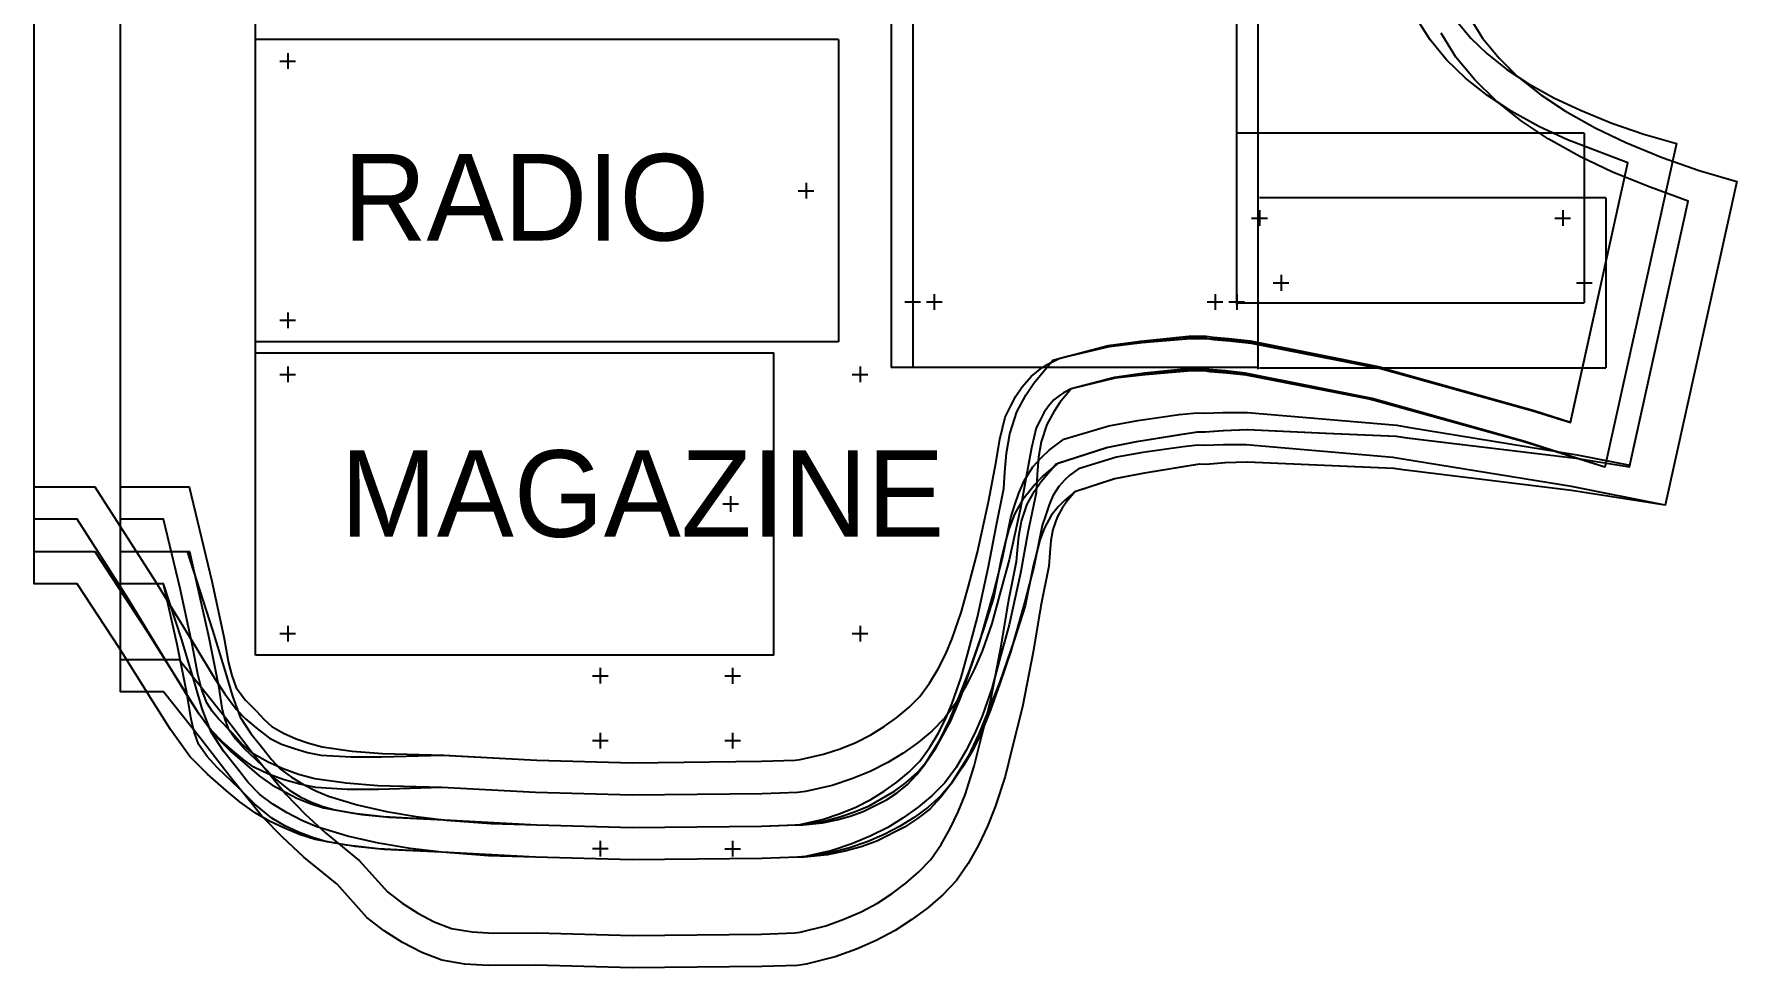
# Model space of a CAD drawing. Header units: inches. Extents: x 0 to 19.7, y 0 to 24.4.
# Drawn here: x 0 to 19.71, y 0 to 10.81 of the extents above; entities that cross this region are included whole.
import ezdxf
from ezdxf.enums import TextEntityAlignment as Align

# ---------------------------------------------------------------- set-up
doc = ezdxf.new("R2010")
doc.units = ezdxf.units.IN

msp = doc.modelspace()

# ---------------------------------------------------------------- linework, layer by layer
at = {"layer": 'T001L001'}
for points in [[(2.562, 3.619), (2.562, 20.744)], [(16.621, 10.991), (16.766, 10.759), (16.956, 10.527), (17.171, 10.317), (17.439, 10.104), (17.724, 9.914), (18.068, 9.721), (18.424, 9.551), (18.844, 9.379), (19.272, 9.227), (19.71, 9.102), (18.881, 5.356), (17.794, 5.525), (15.845, 5.764), (15.733, 5.778), (14.933, 5.814), (14.04, 5.854), (13.781, 5.843), (13.564, 5.827), (13.489, 5.828), (13.32, 5.803), (12.828, 5.722), (12.507, 5.658), (12.048, 5.51), (11.924, 5.407), (11.854, 5.335), (11.772, 5.234), (11.695, 5.092), (11.646, 4.961), (11.605, 4.812), (11.565, 4.651), (11.471, 4.19), (11.35, 3.804), (11.179, 3.31), (11.045, 2.977), (10.935, 2.708), (10.81, 2.447), (10.61, 2.126), (10.495, 1.976), (10.367, 1.839), (10.227, 1.728), (10.076, 1.63), (9.755, 1.468), (9.573, 1.401), (9.386, 1.35), (9.185, 1.307), (8.916, 1.28), (8.836, 1.28), (8.426, 1.266), (6.923, 1.25), (5.803, 1.281), (4.721, 1.338), (3.982, 1.38), (3.616, 1.421), (3.254, 1.487), (3.073, 1.544), (2.897, 1.617), (2.725, 1.7), (2.559, 1.794), (2.387, 1.918), (2.224, 2.055), (2.006, 2.243), (1.803, 2.447), (1.58, 2.758), (1.376, 3.083), (0.994, 3.691), (0.499, 4.444), (0, 4.444), (0, 12.2)], [(16.621, 10.991), (16.766, 10.759), (16.956, 10.527), (17.171, 10.317), (17.439, 10.104), (17.724, 9.914), (18.068, 9.721), (18.424, 9.551), (18.844, 9.379), (19.272, 9.227), (19.71, 9.102), (18.881, 5.356), (17.794, 5.525), (15.845, 5.764), (15.733, 5.778), (14.933, 5.814), (14.04, 5.854), (13.781, 5.843), (13.564, 5.827), (13.489, 5.828), (13.32, 5.803), (12.828, 5.722), (12.507, 5.658), (12.048, 5.51), (11.924, 5.407), (11.854, 5.335), (11.772, 5.234), (11.695, 5.092), (11.646, 4.961), (11.605, 4.812), (11.565, 4.651), (11.471, 4.19), (11.35, 3.804), (11.179, 3.31), (11.045, 2.977), (10.935, 2.708), (10.81, 2.447), (10.61, 2.126), (10.495, 1.976), (10.367, 1.839), (10.227, 1.728), (10.076, 1.63), (9.755, 1.468), (9.573, 1.401), (9.386, 1.35), (9.185, 1.307), (8.916, 1.28), (8.836, 1.28), (8.426, 1.266), (6.923, 1.25), (5.803, 1.281), (4.721, 1.338), (3.982, 1.38), (3.616, 1.421), (3.254, 1.487), (3.073, 1.544), (2.897, 1.617), (2.725, 1.7), (2.559, 1.794), (2.387, 1.918), (2.224, 2.055), (2.006, 2.243), (1.803, 2.447), (1.58, 2.758), (1.376, 3.083), (0.994, 3.691), (0.499, 4.444), (0, 4.444), (0, 12.2)], [(16.621, 10.991), (16.766, 10.759), (16.956, 10.527), (17.171, 10.317), (17.439, 10.104), (17.724, 9.914), (18.068, 9.721), (18.424, 9.551), (18.844, 9.379), (19.272, 9.227), (19.71, 9.102), (18.881, 5.356), (17.794, 5.525), (15.845, 5.764), (15.733, 5.778), (14.933, 5.814), (14.04, 5.854), (13.781, 5.843), (13.564, 5.827), (13.489, 5.828), (13.32, 5.803), (12.828, 5.722), (12.507, 5.658), (12.048, 5.51), (11.924, 5.407), (11.854, 5.335), (11.772, 5.234), (11.695, 5.092), (11.646, 4.961), (11.605, 4.812), (11.565, 4.651), (11.471, 4.19), (11.35, 3.804), (11.179, 3.31), (11.045, 2.977), (10.935, 2.708), (10.81, 2.447), (10.61, 2.126), (10.495, 1.976), (10.367, 1.839), (10.227, 1.728), (10.076, 1.63), (9.755, 1.468), (9.573, 1.401), (9.386, 1.35), (9.185, 1.307), (8.916, 1.28), (8.836, 1.28), (8.426, 1.266), (6.923, 1.25), (5.803, 1.281), (4.721, 1.338), (3.982, 1.38), (3.616, 1.421), (3.254, 1.487), (3.073, 1.544), (2.897, 1.617), (2.725, 1.7), (2.559, 1.794), (2.387, 1.918), (2.224, 2.055), (2.006, 2.243), (1.803, 2.447), (1.58, 2.758), (1.376, 3.083), (0.994, 3.691), (0.499, 4.444), (0, 4.444), (0, 12.2)], [(16.621, 10.991), (16.766, 10.759), (16.956, 10.527), (17.171, 10.317), (17.439, 10.104), (17.724, 9.914), (18.068, 9.721), (18.424, 9.551), (18.844, 9.379), (19.272, 9.227), (19.71, 9.102), (18.881, 5.356), (17.794, 5.525), (15.845, 5.764), (15.733, 5.778), (14.933, 5.814), (14.04, 5.854), (13.781, 5.843), (13.564, 5.827), (13.489, 5.828), (13.32, 5.803), (12.828, 5.722), (12.507, 5.658), (12.048, 5.51), (11.924, 5.407), (11.854, 5.335), (11.772, 5.234), (11.695, 5.092), (11.646, 4.961), (11.605, 4.812), (11.565, 4.651), (11.471, 4.19), (11.35, 3.804), (11.179, 3.31), (11.045, 2.977), (10.935, 2.708), (10.81, 2.447), (10.61, 2.126), (10.495, 1.976), (10.367, 1.839), (10.227, 1.728), (10.076, 1.63), (9.755, 1.468), (9.573, 1.401), (9.386, 1.35), (9.185, 1.307), (8.916, 1.28), (8.836, 1.28), (8.426, 1.266), (6.923, 1.25), (5.803, 1.281), (4.721, 1.338), (3.982, 1.38), (3.616, 1.421), (3.254, 1.487), (3.073, 1.544), (2.897, 1.617), (2.725, 1.7), (2.559, 1.794), (2.387, 1.918), (2.224, 2.055), (2.006, 2.243), (1.803, 2.447), (1.58, 2.758), (1.376, 3.083), (0.994, 3.691), (0.499, 4.444), (0, 4.444), (0, 12.2)], [(16.621, 10.991), (16.766, 10.759), (16.956, 10.527), (17.171, 10.317), (17.439, 10.104), (17.724, 9.914), (18.068, 9.721), (18.424, 9.551), (18.844, 9.379), (19.272, 9.227), (19.71, 9.102), (18.881, 5.356), (17.794, 5.525), (15.845, 5.764), (15.733, 5.778), (14.933, 5.814), (14.04, 5.854), (13.781, 5.843), (13.564, 5.827), (13.489, 5.828), (13.32, 5.803), (12.828, 5.722), (12.507, 5.658), (12.048, 5.51), (11.924, 5.407), (11.854, 5.335), (11.772, 5.234), (11.695, 5.092), (11.646, 4.961), (11.605, 4.812), (11.565, 4.651), (11.471, 4.19), (11.35, 3.804), (11.179, 3.31), (11.045, 2.977), (10.935, 2.708), (10.81, 2.447), (10.61, 2.126), (10.495, 1.976), (10.367, 1.839), (10.227, 1.728), (10.076, 1.63), (9.755, 1.468), (9.573, 1.401), (9.386, 1.35), (9.185, 1.307), (8.916, 1.28), (8.836, 1.28), (8.426, 1.266), (6.923, 1.25), (5.803, 1.281), (4.721, 1.338), (3.982, 1.38), (3.616, 1.421), (3.254, 1.487), (3.073, 1.544), (2.897, 1.617), (2.725, 1.7), (2.559, 1.794), (2.387, 1.918), (2.224, 2.055), (2.006, 2.243), (1.803, 2.447), (1.58, 2.758), (1.376, 3.083), (0.994, 3.691), (0.499, 4.444), (0, 4.444), (0, 12.2)], [(16.621, 10.991), (16.766, 10.759), (16.956, 10.527), (17.171, 10.317), (17.439, 10.104), (17.724, 9.914), (18.068, 9.721), (18.424, 9.551), (18.844, 9.379), (19.272, 9.227), (19.71, 9.102), (18.881, 5.356), (17.794, 5.525), (15.845, 5.764), (15.733, 5.778), (14.933, 5.814), (14.04, 5.854), (13.781, 5.843), (13.564, 5.827), (13.489, 5.828), (13.32, 5.803), (12.828, 5.722), (12.507, 5.658), (12.048, 5.51), (11.924, 5.407), (11.854, 5.335), (11.772, 5.234), (11.695, 5.092), (11.646, 4.961), (11.605, 4.812), (11.565, 4.651), (11.471, 4.19), (11.35, 3.804), (11.179, 3.31), (11.045, 2.977), (10.935, 2.708), (10.81, 2.447), (10.61, 2.126), (10.495, 1.976), (10.367, 1.839), (10.227, 1.728), (10.076, 1.63), (9.755, 1.468), (9.573, 1.401), (9.386, 1.35), (9.185, 1.307), (8.916, 1.28), (8.836, 1.28), (8.426, 1.266), (6.923, 1.25), (5.803, 1.281), (4.721, 1.338), (3.982, 1.38), (3.616, 1.421), (3.254, 1.487), (3.073, 1.544), (2.897, 1.617), (2.725, 1.7), (2.559, 1.794), (2.387, 1.918), (2.224, 2.055), (2.006, 2.243), (1.803, 2.447), (1.58, 2.758), (1.376, 3.083), (0.994, 3.691), (0.499, 4.444), (0, 4.444), (0, 12.2)], [(16.621, 10.991), (16.766, 10.759), (16.956, 10.527), (17.171, 10.317), (17.439, 10.104), (17.724, 9.914), (18.068, 9.721), (18.424, 9.551), (18.844, 9.379), (19.272, 9.227), (19.71, 9.102), (18.881, 5.356), (17.794, 5.525), (15.845, 5.764), (15.733, 5.778), (14.933, 5.814), (14.04, 5.854), (13.781, 5.843), (13.564, 5.827), (13.489, 5.828), (13.32, 5.803), (12.828, 5.722), (12.507, 5.658), (12.048, 5.51), (11.924, 5.407), (11.854, 5.335), (11.772, 5.234), (11.695, 5.092), (11.646, 4.961), (11.605, 4.812), (11.565, 4.651), (11.471, 4.19), (11.35, 3.804), (11.179, 3.31), (11.045, 2.977), (10.935, 2.708), (10.81, 2.447), (10.61, 2.126), (10.495, 1.976), (10.367, 1.839), (10.227, 1.728), (10.076, 1.63), (9.755, 1.468), (9.573, 1.401), (9.386, 1.35), (9.185, 1.307), (8.916, 1.28), (8.836, 1.28), (8.426, 1.266), (6.923, 1.25), (5.803, 1.281), (4.721, 1.338), (3.982, 1.38), (3.616, 1.421), (3.254, 1.487), (3.073, 1.544), (2.897, 1.617), (2.725, 1.7), (2.559, 1.794), (2.387, 1.918), (2.224, 2.055), (2.006, 2.243), (1.803, 2.447), (1.58, 2.758), (1.376, 3.083), (0.994, 3.691), (0.499, 4.444), (0, 4.444), (0, 12.2)], [(16.621, 10.991), (16.766, 10.759), (16.956, 10.527), (17.171, 10.317), (17.439, 10.104), (17.724, 9.914), (18.068, 9.721), (18.424, 9.551), (18.844, 9.379), (19.272, 9.227), (19.71, 9.102), (18.881, 5.356), (17.794, 5.525), (15.845, 5.764), (15.733, 5.778), (14.933, 5.814), (14.04, 5.854), (13.781, 5.843), (13.564, 5.827), (13.489, 5.828), (13.32, 5.803), (12.828, 5.722), (12.507, 5.658), (12.048, 5.51), (11.924, 5.407), (11.854, 5.335), (11.772, 5.234), (11.695, 5.092), (11.646, 4.961), (11.605, 4.812), (11.565, 4.651), (11.471, 4.19), (11.35, 3.804), (11.179, 3.31), (11.045, 2.977), (10.935, 2.708), (10.81, 2.447), (10.61, 2.126), (10.495, 1.976), (10.367, 1.839), (10.227, 1.728), (10.076, 1.63), (9.755, 1.468), (9.573, 1.401), (9.386, 1.35), (9.185, 1.307), (8.916, 1.28), (8.836, 1.28), (8.426, 1.266), (6.923, 1.25), (5.803, 1.281), (4.721, 1.338), (3.982, 1.38), (3.616, 1.421), (3.254, 1.487), (3.073, 1.544), (2.897, 1.617), (2.725, 1.7), (2.559, 1.794), (2.387, 1.918), (2.224, 2.055), (2.006, 2.243), (1.803, 2.447), (1.58, 2.758), (1.376, 3.083), (0.994, 3.691), (0.499, 4.444), (0, 4.444), (0, 12.2)], [(16.621, 10.991), (16.766, 10.759), (16.956, 10.527), (17.171, 10.317), (17.439, 10.104), (17.724, 9.914), (18.068, 9.721), (18.424, 9.551), (18.844, 9.379), (19.272, 9.227), (19.71, 9.102), (18.881, 5.356), (17.794, 5.525), (15.845, 5.764), (15.733, 5.778), (14.933, 5.814), (14.04, 5.854), (13.781, 5.843), (13.564, 5.827), (13.489, 5.828), (13.32, 5.803), (12.828, 5.722), (12.507, 5.658), (12.048, 5.51), (11.924, 5.407), (11.854, 5.335), (11.772, 5.234), (11.695, 5.092), (11.646, 4.961), (11.605, 4.812), (11.565, 4.651), (11.471, 4.19), (11.35, 3.804), (11.179, 3.31), (11.045, 2.977), (10.935, 2.708), (10.81, 2.447), (10.61, 2.126), (10.495, 1.976), (10.367, 1.839), (10.227, 1.728), (10.076, 1.63), (9.755, 1.468), (9.573, 1.401), (9.386, 1.35), (9.185, 1.307), (8.916, 1.28), (8.836, 1.28), (8.426, 1.266), (6.923, 1.25), (5.803, 1.281), (4.721, 1.338), (3.982, 1.38), (3.616, 1.421), (3.254, 1.487), (3.073, 1.544), (2.897, 1.617), (2.725, 1.7), (2.559, 1.794), (2.387, 1.918), (2.224, 2.055), (2.006, 2.243), (1.803, 2.447), (1.58, 2.758), (1.376, 3.083), (0.994, 3.691), (0.499, 4.444), (0, 4.444), (0, 12.2)], [(16.621, 10.991), (16.766, 10.759), (16.956, 10.527), (17.171, 10.317), (17.439, 10.104), (17.724, 9.914), (18.068, 9.721), (18.424, 9.551), (18.844, 9.379), (19.272, 9.227), (19.71, 9.102), (18.881, 5.356), (17.794, 5.525), (15.845, 5.764), (15.733, 5.778), (14.933, 5.814), (14.04, 5.854), (13.781, 5.843), (13.564, 5.827), (13.489, 5.828), (13.32, 5.803), (12.828, 5.722), (12.507, 5.658), (12.048, 5.51), (11.924, 5.407), (11.854, 5.335), (11.772, 5.234), (11.695, 5.092), (11.646, 4.961), (11.605, 4.812), (11.565, 4.651), (11.471, 4.19), (11.35, 3.804), (11.179, 3.31), (11.045, 2.977), (10.935, 2.708), (10.81, 2.447), (10.61, 2.126), (10.495, 1.976), (10.367, 1.839), (10.227, 1.728), (10.076, 1.63), (9.755, 1.468), (9.573, 1.401), (9.386, 1.35), (9.185, 1.307), (8.916, 1.28), (8.836, 1.28), (8.426, 1.266), (6.923, 1.25), (5.803, 1.281), (4.721, 1.338), (3.982, 1.38), (3.616, 1.421), (3.254, 1.487), (3.073, 1.544), (2.897, 1.617), (2.725, 1.7), (2.559, 1.794), (2.387, 1.918), (2.224, 2.055), (2.006, 2.243), (1.803, 2.447), (1.58, 2.758), (1.376, 3.083), (0.994, 3.691), (0.499, 4.444), (0, 4.444), (0, 12.2)], [(16.465, 10.959), (16.63, 10.76), (16.816, 10.58), (17.048, 10.397), (17.295, 10.235), (17.592, 10.07), (17.9, 9.924), (18.263, 9.777), (18.632, 9.648), (19.01, 9.542), (18.181, 5.796), (17.257, 6.085), (15.591, 6.546), (15.495, 6.573), (14.803, 6.709), (14.031, 6.859), (13.804, 6.884), (13.613, 6.898), (13.548, 6.909), (13.398, 6.909), (12.862, 6.864), (12.512, 6.823), (12.005, 6.702), (11.917, 6.656), (11.865, 6.622), (11.802, 6.572), (11.736, 6.497), (11.689, 6.425), (11.644, 6.34), (11.598, 6.248), (11.543, 6.02), (11.504, 5.787), (11.416, 5.32), (11.285, 4.721), (11.176, 4.314), (11.085, 3.985), (10.975, 3.664), (10.887, 3.46), (10.786, 3.261), (10.673, 3.071), (10.543, 2.893), (10.395, 2.744), (10.233, 2.61), (10.061, 2.487), (9.881, 2.376), (9.678, 2.273), (9.467, 2.187), (9.239, 2.11), (8.929, 2.04), (8.836, 2.03), (8.426, 2.016), (6.923, 2), (5.803, 2.031), (4.721, 2.088), (3.988, 2.065), (3.623, 2.065), (3.26, 2.089), (3.075, 2.125), (2.893, 2.178), (2.715, 2.243), (2.545, 2.323), (2.431, 2.403), (2.325, 2.494), (2.182, 2.617), (2.049, 2.751), (1.91, 2.938), (1.783, 3.132), (1.541, 3.53), (1.088, 4.273), (0.499, 5.194), (0, 5.194), (0, 12.2)], [(16.465, 10.959), (16.63, 10.76), (16.816, 10.58), (17.048, 10.397), (17.295, 10.235), (17.592, 10.07), (17.9, 9.924), (18.263, 9.777), (18.632, 9.648), (19.01, 9.542), (18.181, 5.796), (17.243, 6.089), (15.552, 6.556), (15.455, 6.583), (14.753, 6.721), (13.969, 6.873), (13.739, 6.898), (13.545, 6.913), (13.479, 6.923), (13.327, 6.923), (12.817, 6.871), (12.485, 6.826), (12.005, 6.702), (11.917, 6.656), (11.865, 6.622), (11.802, 6.572), (11.736, 6.497), (11.689, 6.425), (11.644, 6.34), (11.598, 6.248), (11.543, 6.02), (11.504, 5.787), (11.416, 5.32), (11.285, 4.721), (11.176, 4.314), (11.085, 3.985), (10.975, 3.664), (10.887, 3.46), (10.786, 3.261), (10.673, 3.071), (10.543, 2.893), (10.395, 2.744), (10.233, 2.61), (10.061, 2.487), (9.881, 2.376), (9.678, 2.273), (9.467, 2.187), (9.239, 2.11), (8.929, 2.04), (8.836, 2.03), (8.426, 2.016), (6.923, 2), (5.803, 2.031), (4.721, 2.088), (3.98, 2.109), (3.612, 2.138), (3.248, 2.19), (3.062, 2.238), (2.882, 2.303), (2.708, 2.38), (2.542, 2.475), (2.414, 2.587), (2.298, 2.715), (2.135, 2.882), (2.061, 2.971), (1.998, 3.067), (1.937, 3.23), (1.894, 3.4), (1.829, 3.748), (1.69, 4.391), (1.499, 5.194), (1, 5.194), (1, 12.2)], [(16.465, 10.959), (16.63, 10.76), (16.816, 10.58), (17.048, 10.397), (17.295, 10.235), (17.592, 10.07), (17.9, 9.924), (18.263, 9.777), (18.632, 9.648), (19.01, 9.542), (18.181, 5.796), (17.255, 6.091), (15.584, 6.562), (15.488, 6.589), (14.794, 6.729), (14.019, 6.884), (13.791, 6.91), (13.599, 6.926), (13.534, 6.937), (13.384, 6.937), (12.852, 6.881), (12.505, 6.833), (12.005, 6.702), (11.874, 6.542), (11.802, 6.434), (11.722, 6.287), (11.658, 6.088), (11.626, 5.911), (11.611, 5.711), (11.598, 5.498), (11.504, 5.037), (11.416, 4.57), (11.285, 3.971), (11.176, 3.564), (11.085, 3.235), (10.975, 2.914), (10.887, 2.71), (10.786, 2.511), (10.673, 2.321), (10.543, 2.143), (10.395, 1.994), (10.233, 1.86), (10.061, 1.737), (9.881, 1.626), (9.678, 1.523), (9.467, 1.437), (9.239, 1.36), (8.929, 1.29), (8.836, 1.28), (8.426, 1.266), (6.923, 1.25), (5.803, 1.281), (5.261, 1.298), (4.721, 1.338), (4.353, 1.383), (3.987, 1.445), (3.627, 1.526), (3.274, 1.632), (3.098, 1.706), (2.928, 1.794), (2.765, 1.894), (2.612, 2.008), (2.478, 2.147), (2.358, 2.302), (2.193, 2.508), (2.049, 2.729), (1.946, 2.999), (1.866, 3.278), (1.709, 3.797), (1.499, 4.444), (1, 4.444), (1, 12.2)], [(16.621, 10.991), (16.766, 10.759), (16.956, 10.527), (17.171, 10.317), (17.439, 10.104), (17.724, 9.914), (18.068, 9.721), (18.424, 9.551), (18.844, 9.379), (19.272, 9.227), (19.71, 9.102), (18.881, 5.356), (17.794, 5.57), (15.841, 5.889), (15.729, 5.908), (14.925, 5.977), (14.028, 6.052), (13.767, 6.052), (13.547, 6.045), (13.472, 6.049), (13.301, 6.03), (12.833, 5.963), (12.528, 5.909), (12.09, 5.777), (11.988, 5.701), (11.929, 5.647), (11.86, 5.571), (11.793, 5.462), (11.748, 5.36), (11.709, 5.244), (11.67, 5.118), (11.576, 4.657), (11.465, 4.223), (11.306, 3.666), (11.178, 3.29), (11.072, 2.986), (10.949, 2.69), (10.854, 2.502), (10.747, 2.322), (10.629, 2.15), (10.496, 1.99), (10.347, 1.859), (10.186, 1.742), (10.017, 1.637), (9.841, 1.543), (9.644, 1.458), (9.44, 1.39), (9.22, 1.331), (8.924, 1.284), (8.836, 1.28), (8.426, 1.266), (6.923, 1.25), (5.803, 1.281), (4.721, 1.338), (4.049, 1.37), (3.716, 1.404), (3.387, 1.46), (3.221, 1.509), (3.059, 1.572), (2.902, 1.646), (2.753, 1.733), (2.555, 1.896), (2.375, 2.078), (2.119, 2.319), (2.003, 2.448), (1.905, 2.59), (1.852, 2.731), (1.817, 2.88), (1.767, 3.184), (1.655, 3.744), (1.499, 4.444), (1, 4.444), (1, 12.2)], [(16.621, 10.991), (16.766, 10.759), (16.956, 10.527), (17.171, 10.317), (17.439, 10.104), (17.724, 9.914), (18.068, 9.721), (18.424, 9.551), (18.844, 9.379), (19.272, 9.227), (19.71, 9.102), (18.881, 5.356), (17.796, 5.525), (15.848, 5.764), (15.737, 5.778), (14.937, 5.814), (14.046, 5.853), (13.787, 5.843), (13.57, 5.827), (13.495, 5.828), (13.327, 5.803), (12.832, 5.722), (12.509, 5.659), (12.048, 5.51), (11.952, 5.397), (11.899, 5.32), (11.841, 5.215), (11.793, 5.074), (11.769, 4.946), (11.756, 4.804), (11.745, 4.651), (11.651, 4.19), (11.567, 3.679), (11.439, 3.023), (11.329, 2.577), (11.239, 2.216), (11.126, 1.863), (11.036, 1.639), (10.931, 1.42), (10.813, 1.21), (10.675, 1.013), (10.517, 0.847), (10.344, 0.697), (10.159, 0.559), (9.966, 0.433), (9.748, 0.316), (9.52, 0.217), (9.273, 0.127), (8.937, 0.044), (8.836, 0.03), (8.426, 0.016), (6.923, 0), (5.803, 0.031), (5.256, 0.027), (4.986, 0.043), (4.721, 0.088), (4.487, 0.177), (4.265, 0.294), (4.052, 0.43), (3.853, 0.585), (3.507, 0.968), (3.122, 1.282), (2.875, 1.512), (2.64, 1.753), (2.268, 2.212), (1.932, 2.651), (1.499, 3.194), (1, 3.194), (1, 12.2)], [(9.92, 12.2), (9.92, 6.95)], [(9.92, 12.2), (9.92, 6.95)], [(9.92, 12.2), (9.92, 6.95)], [(10.17, 12.2), (10.17, 6.95)], [(10.17, 12.2), (10.17, 6.95)], [(10.17, 12.2), (10.17, 6.95)], [(10.17, 12.2), (10.17, 6.95)], [(10.17, 12.2), (10.17, 6.95)], [(10.17, 12.2), (10.17, 6.95)], [(10.17, 12.2), (10.17, 6.95)], [(10.17, 12.2), (10.17, 6.95)], [(10.17, 12.2), (10.17, 6.95)], [(10.17, 12.2), (10.17, 6.95)], [(10.17, 12.2), (10.17, 6.95)], [(10.17, 12.2), (10.17, 6.95)], [(13.92, 7.679), (13.92, 12.2)], [(13.92, 7.679), (13.92, 12.2)], [(13.92, 7.679), (13.92, 12.2)], [(14.17, 6.929), (14.17, 12.2)], [(14.17, 6.929), (14.17, 12.2)], [(14.17, 6.929), (14.17, 12.2)], [(14.17, 6.929), (14.17, 12.2)], [(14.17, 6.929), (14.17, 12.2)], [(14.17, 6.929), (14.17, 12.2)], [(14.17, 6.929), (14.17, 12.2)], [(14.17, 6.929), (14.17, 12.2)], [(14.17, 6.929), (14.17, 12.2)], [(14.17, 6.929), (14.17, 12.2)], [(14.17, 6.929), (14.17, 12.2)], [(14.17, 6.929), (14.17, 12.2)], [(0, 5.569), (0.705, 5.569), (1.406, 4.472), (1.859, 3.73), (2.087, 3.354), (2.207, 3.17), (2.338, 2.995), (2.449, 2.883), (2.569, 2.78), (2.724, 2.659), (2.865, 2.591), (3.014, 2.538), (3.165, 2.494), (3.32, 2.464), (3.671, 2.441), (4.023, 2.441), (4.731, 2.463), (5.818, 2.405), (6.926, 2.375), (8.418, 2.391), (8.81, 2.405), (8.867, 2.411), (9.137, 2.472), (9.329, 2.536), (9.511, 2.61), (9.685, 2.699), (9.839, 2.794), (9.987, 2.899), (10.125, 3.015), (10.252, 3.142), (10.366, 3.297), (10.464, 3.462), (10.552, 3.635), (10.628, 3.813), (10.731, 4.112), (10.815, 4.418), (10.921, 4.81), (11.049, 5.395), (11.136, 5.859), (11.18, 6.118), (11.241, 6.372), (11.31, 6.511), (11.365, 6.615), (11.437, 6.724), (11.542, 6.845), (11.646, 6.927), (11.728, 6.981), (11.874, 7.056), (12.446, 7.192), (12.824, 7.237), (13.382, 7.284), (13.578, 7.284), (13.657, 7.271), (13.839, 7.257), (14.087, 7.23), (14.875, 7.077), (15.581, 6.938), (15.691, 6.908), (17.363, 6.445), (17.783, 6.313), (18.448, 9.315), (17.748, 9.581), (17.417, 9.737), (17.098, 9.914), (16.824, 10.094), (16.567, 10.297), (16.35, 10.507), (16.158, 10.739), (16.005, 10.982)], [(1, 5.569), (1.796, 5.569), (2.056, 4.474), (2.195, 3.833), (2.25, 3.531), (2.288, 3.384), (2.341, 3.243), (2.447, 3.1), (2.573, 2.971), (2.658, 2.877), (2.752, 2.795), (2.888, 2.717), (3.032, 2.653), (3.18, 2.6), (3.333, 2.56), (3.682, 2.51), (4.034, 2.483), (4.744, 2.462), (5.818, 2.405), (6.926, 2.375), (8.418, 2.391), (8.81, 2.405), (8.867, 2.411), (9.137, 2.472), (9.329, 2.536), (9.511, 2.61), (9.685, 2.699), (9.839, 2.794), (9.987, 2.899), (10.125, 3.015), (10.252, 3.142), (10.366, 3.297), (10.464, 3.462), (10.552, 3.635), (10.628, 3.813), (10.731, 4.112), (10.815, 4.418), (10.921, 4.81), (11.049, 5.395), (11.136, 5.859), (11.18, 6.118), (11.241, 6.372), (11.31, 6.511), (11.365, 6.615), (11.437, 6.724), (11.542, 6.845), (11.646, 6.927), (11.728, 6.981), (11.871, 7.055), (12.413, 7.194), (12.773, 7.243), (13.308, 7.298), (13.509, 7.298), (13.589, 7.285), (13.774, 7.271), (14.025, 7.244), (14.824, 7.089), (15.541, 6.948), (15.652, 6.918), (17.349, 6.448), (17.783, 6.313), (18.448, 9.315), (17.748, 9.581), (17.417, 9.737), (17.098, 9.914), (16.824, 10.094), (16.567, 10.297), (16.35, 10.507), (16.158, 10.739), (16.005, 10.982)], [(1, 4.819), (1.772, 4.819), (2.067, 3.909), (2.223, 3.391), (2.295, 3.143), (2.386, 2.902), (2.51, 2.712), (2.652, 2.535), (2.747, 2.413), (2.853, 2.302), (2.981, 2.207), (3.118, 2.123), (3.26, 2.049), (3.407, 1.988), (3.739, 1.888), (4.078, 1.811), (4.422, 1.753), (4.769, 1.711), (5.292, 1.672), (5.818, 1.655), (6.926, 1.625), (8.418, 1.641), (8.81, 1.655), (8.867, 1.661), (9.137, 1.722), (9.329, 1.786), (9.511, 1.86), (9.685, 1.949), (9.839, 2.044), (9.987, 2.149), (10.125, 2.265), (10.252, 2.392), (10.366, 2.547), (10.464, 2.712), (10.552, 2.885), (10.628, 3.063), (10.731, 3.362), (10.815, 3.668), (10.921, 4.06), (11.049, 4.645), (11.136, 5.109), (11.225, 5.547), (11.237, 5.737), (11.254, 5.958), (11.293, 6.179), (11.376, 6.435), (11.48, 6.628), (11.572, 6.766), (11.793, 7.034), (12.432, 7.201), (12.806, 7.254), (13.365, 7.312), (13.566, 7.312), (13.646, 7.298), (13.828, 7.283), (14.077, 7.255), (14.867, 7.097), (15.576, 6.954), (15.686, 6.923), (17.362, 6.45), (17.784, 6.316), (18.448, 9.315), (17.748, 9.581), (17.417, 9.737), (17.098, 9.914), (16.824, 10.094), (16.567, 10.297), (16.35, 10.507), (16.158, 10.739), (16.005, 10.982)], [(0, 4.819), (0.702, 4.819), (1.31, 3.894), (1.691, 3.288), (1.881, 2.983), (2.09, 2.692), (2.272, 2.509), (2.468, 2.341), (2.606, 2.224), (2.753, 2.119), (3.043, 1.966), (3.195, 1.904), (3.351, 1.854), (3.696, 1.791), (4.045, 1.752), (4.75, 1.712), (5.818, 1.655), (6.926, 1.625), (8.418, 1.641), (8.832, 1.655), (8.898, 1.655), (9.127, 1.678), (9.29, 1.713), (9.446, 1.756), (9.598, 1.811), (9.866, 1.947), (9.991, 2.028), (10.108, 2.121), (10.217, 2.237), (10.314, 2.363), (10.483, 2.636), (10.599, 2.876), (10.7, 3.123), (10.827, 3.441), (10.994, 3.921), (11.107, 4.284), (11.199, 4.734), (11.242, 4.906), (11.288, 5.077), (11.353, 5.249), (11.459, 5.444), (11.574, 5.585), (11.669, 5.683), (11.863, 5.844), (12.412, 6.022), (12.761, 6.091), (13.262, 6.174), (13.463, 6.204), (13.553, 6.203), (13.76, 6.218), (14.041, 6.229), (14.949, 6.189), (15.765, 6.152), (15.891, 6.136), (17.846, 5.897), (18.467, 5.8), (19.147, 8.873), (18.707, 9.035), (18.271, 9.208), (17.892, 9.389), (17.526, 9.595), (17.214, 9.802), (16.92, 10.036), (16.675, 10.276), (16.458, 10.54), (16.286, 10.816)], [(0, 4.819), (0.702, 4.819), (1.31, 3.894), (1.691, 3.288), (1.881, 2.983), (2.09, 2.692), (2.272, 2.509), (2.468, 2.341), (2.606, 2.224), (2.753, 2.119), (3.043, 1.966), (3.195, 1.904), (3.351, 1.854), (3.696, 1.791), (4.045, 1.752), (4.75, 1.712), (5.818, 1.655), (6.926, 1.625), (8.418, 1.641), (8.832, 1.655), (8.898, 1.655), (9.127, 1.678), (9.29, 1.713), (9.446, 1.756), (9.598, 1.811), (9.866, 1.947), (9.991, 2.028), (10.108, 2.121), (10.217, 2.237), (10.314, 2.363), (10.483, 2.636), (10.599, 2.876), (10.7, 3.123), (10.827, 3.441), (10.994, 3.921), (11.107, 4.284), (11.199, 4.734), (11.242, 4.906), (11.288, 5.077), (11.353, 5.249), (11.459, 5.444), (11.574, 5.585), (11.669, 5.683), (11.863, 5.844), (12.412, 6.022), (12.761, 6.091), (13.262, 6.174), (13.463, 6.204), (13.553, 6.203), (13.76, 6.218), (14.041, 6.229), (14.949, 6.189), (15.765, 6.152), (15.891, 6.136), (17.846, 5.897), (18.467, 5.8), (19.147, 8.873), (18.707, 9.035), (18.271, 9.208), (17.892, 9.389), (17.526, 9.595), (17.214, 9.802), (16.92, 10.036), (16.675, 10.276), (16.458, 10.54), (16.286, 10.816)], [(0, 4.819), (0.702, 4.819), (1.31, 3.894), (1.691, 3.288), (1.881, 2.983), (2.09, 2.692), (2.272, 2.509), (2.468, 2.341), (2.606, 2.224), (2.753, 2.119), (3.043, 1.966), (3.195, 1.904), (3.351, 1.854), (3.696, 1.791), (4.045, 1.752), (4.75, 1.712), (5.818, 1.655), (6.926, 1.625), (8.418, 1.641), (8.832, 1.655), (8.898, 1.655), (9.127, 1.678), (9.29, 1.713), (9.446, 1.756), (9.598, 1.811), (9.866, 1.947), (9.991, 2.028), (10.108, 2.121), (10.217, 2.237), (10.314, 2.363), (10.483, 2.636), (10.599, 2.876), (10.7, 3.123), (10.827, 3.441), (10.994, 3.921), (11.107, 4.284), (11.199, 4.734), (11.242, 4.906), (11.288, 5.077), (11.353, 5.249), (11.459, 5.444), (11.574, 5.585), (11.669, 5.683), (11.863, 5.844), (12.412, 6.022), (12.761, 6.091), (13.262, 6.174), (13.463, 6.204), (13.553, 6.203), (13.76, 6.218), (14.041, 6.229), (14.949, 6.189), (15.765, 6.152), (15.891, 6.136), (17.846, 5.897), (18.467, 5.8), (19.147, 8.873), (18.707, 9.035), (18.271, 9.208), (17.892, 9.389), (17.526, 9.595), (17.214, 9.802), (16.92, 10.036), (16.675, 10.276), (16.458, 10.54), (16.286, 10.816)], [(0, 4.819), (0.702, 4.819), (1.31, 3.894), (1.691, 3.288), (1.881, 2.983), (2.09, 2.692), (2.272, 2.509), (2.468, 2.341), (2.606, 2.224), (2.753, 2.119), (3.043, 1.966), (3.195, 1.904), (3.351, 1.854), (3.696, 1.791), (4.045, 1.752), (4.75, 1.712), (5.818, 1.655), (6.926, 1.625), (8.418, 1.641), (8.832, 1.655), (8.898, 1.655), (9.127, 1.678), (9.29, 1.713), (9.446, 1.756), (9.598, 1.811), (9.866, 1.947), (9.991, 2.028), (10.108, 2.121), (10.217, 2.237), (10.314, 2.363), (10.483, 2.636), (10.599, 2.876), (10.7, 3.123), (10.827, 3.441), (10.994, 3.921), (11.107, 4.284), (11.199, 4.734), (11.242, 4.906), (11.288, 5.077), (11.353, 5.249), (11.459, 5.444), (11.574, 5.585), (11.669, 5.683), (11.863, 5.844), (12.412, 6.022), (12.761, 6.091), (13.262, 6.174), (13.463, 6.204), (13.553, 6.203), (13.76, 6.218), (14.041, 6.229), (14.949, 6.189), (15.765, 6.152), (15.891, 6.136), (17.846, 5.897), (18.467, 5.8), (19.147, 8.873), (18.707, 9.035), (18.271, 9.208), (17.892, 9.389), (17.526, 9.595), (17.214, 9.802), (16.92, 10.036), (16.675, 10.276), (16.458, 10.54), (16.286, 10.816)], [(0, 4.819), (0.702, 4.819), (1.31, 3.894), (1.691, 3.288), (1.881, 2.983), (2.09, 2.692), (2.272, 2.509), (2.468, 2.341), (2.606, 2.224), (2.753, 2.119), (3.043, 1.966), (3.195, 1.904), (3.351, 1.854), (3.696, 1.791), (4.045, 1.752), (4.75, 1.712), (5.818, 1.655), (6.926, 1.625), (8.418, 1.641), (8.832, 1.655), (8.898, 1.655), (9.127, 1.678), (9.29, 1.713), (9.446, 1.756), (9.598, 1.811), (9.866, 1.947), (9.991, 2.028), (10.108, 2.121), (10.217, 2.237), (10.314, 2.363), (10.483, 2.636), (10.599, 2.876), (10.7, 3.123), (10.827, 3.441), (10.994, 3.921), (11.107, 4.284), (11.199, 4.734), (11.242, 4.906), (11.288, 5.077), (11.353, 5.249), (11.459, 5.444), (11.574, 5.585), (11.669, 5.683), (11.863, 5.844), (12.412, 6.022), (12.761, 6.091), (13.262, 6.174), (13.463, 6.204), (13.553, 6.203), (13.76, 6.218), (14.041, 6.229), (14.949, 6.189), (15.765, 6.152), (15.891, 6.136), (17.846, 5.897), (18.467, 5.8), (19.147, 8.873), (18.707, 9.035), (18.271, 9.208), (17.892, 9.389), (17.526, 9.595), (17.214, 9.802), (16.92, 10.036), (16.675, 10.276), (16.458, 10.54), (16.286, 10.816)], [(0, 4.819), (0.702, 4.819), (1.31, 3.894), (1.691, 3.288), (1.881, 2.983), (2.09, 2.692), (2.272, 2.509), (2.468, 2.341), (2.606, 2.224), (2.753, 2.119), (3.043, 1.966), (3.195, 1.904), (3.351, 1.854), (3.696, 1.791), (4.045, 1.752), (4.75, 1.712), (5.818, 1.655), (6.926, 1.625), (8.418, 1.641), (8.832, 1.655), (8.898, 1.655), (9.127, 1.678), (9.29, 1.713), (9.446, 1.756), (9.598, 1.811), (9.866, 1.947), (9.991, 2.028), (10.108, 2.121), (10.217, 2.237), (10.314, 2.363), (10.483, 2.636), (10.599, 2.876), (10.7, 3.123), (10.827, 3.441), (10.994, 3.921), (11.107, 4.284), (11.199, 4.734), (11.242, 4.906), (11.288, 5.077), (11.353, 5.249), (11.459, 5.444), (11.574, 5.585), (11.669, 5.683), (11.863, 5.844), (12.412, 6.022), (12.761, 6.091), (13.262, 6.174), (13.463, 6.204), (13.553, 6.203), (13.76, 6.218), (14.041, 6.229), (14.949, 6.189), (15.765, 6.152), (15.891, 6.136), (17.846, 5.897), (18.467, 5.8), (19.147, 8.873), (18.707, 9.035), (18.271, 9.208), (17.892, 9.389), (17.526, 9.595), (17.214, 9.802), (16.92, 10.036), (16.675, 10.276), (16.458, 10.54), (16.286, 10.816)], [(0, 4.819), (0.702, 4.819), (1.31, 3.894), (1.691, 3.288), (1.881, 2.983), (2.09, 2.692), (2.272, 2.509), (2.468, 2.341), (2.606, 2.224), (2.753, 2.119), (3.043, 1.966), (3.195, 1.904), (3.351, 1.854), (3.696, 1.791), (4.045, 1.752), (4.75, 1.712), (5.818, 1.655), (6.926, 1.625), (8.418, 1.641), (8.832, 1.655), (8.898, 1.655), (9.127, 1.678), (9.29, 1.713), (9.446, 1.756), (9.598, 1.811), (9.866, 1.947), (9.991, 2.028), (10.108, 2.121), (10.217, 2.237), (10.314, 2.363), (10.483, 2.636), (10.599, 2.876), (10.7, 3.123), (10.827, 3.441), (10.994, 3.921), (11.107, 4.284), (11.199, 4.734), (11.242, 4.906), (11.288, 5.077), (11.353, 5.249), (11.459, 5.444), (11.574, 5.585), (11.669, 5.683), (11.863, 5.844), (12.412, 6.022), (12.761, 6.091), (13.262, 6.174), (13.463, 6.204), (13.553, 6.203), (13.76, 6.218), (14.041, 6.229), (14.949, 6.189), (15.765, 6.152), (15.891, 6.136), (17.846, 5.897), (18.467, 5.8), (19.147, 8.873), (18.707, 9.035), (18.271, 9.208), (17.892, 9.389), (17.526, 9.595), (17.214, 9.802), (16.92, 10.036), (16.675, 10.276), (16.458, 10.54), (16.286, 10.816)], [(0, 4.819), (0.702, 4.819), (1.31, 3.894), (1.691, 3.288), (1.881, 2.983), (2.09, 2.692), (2.272, 2.509), (2.468, 2.341), (2.606, 2.224), (2.753, 2.119), (3.043, 1.966), (3.195, 1.904), (3.351, 1.854), (3.696, 1.791), (4.045, 1.752), (4.75, 1.712), (5.818, 1.655), (6.926, 1.625), (8.418, 1.641), (8.832, 1.655), (8.898, 1.655), (9.127, 1.678), (9.29, 1.713), (9.446, 1.756), (9.598, 1.811), (9.866, 1.947), (9.991, 2.028), (10.108, 2.121), (10.217, 2.237), (10.314, 2.363), (10.483, 2.636), (10.599, 2.876), (10.7, 3.123), (10.827, 3.441), (10.994, 3.921), (11.107, 4.284), (11.199, 4.734), (11.242, 4.906), (11.288, 5.077), (11.353, 5.249), (11.459, 5.444), (11.574, 5.585), (11.669, 5.683), (11.863, 5.844), (12.412, 6.022), (12.761, 6.091), (13.262, 6.174), (13.463, 6.204), (13.553, 6.203), (13.76, 6.218), (14.041, 6.229), (14.949, 6.189), (15.765, 6.152), (15.891, 6.136), (17.846, 5.897), (18.467, 5.8), (19.147, 8.873), (18.707, 9.035), (18.271, 9.208), (17.892, 9.389), (17.526, 9.595), (17.214, 9.802), (16.92, 10.036), (16.675, 10.276), (16.458, 10.54), (16.286, 10.816)], [(0, 4.819), (0.702, 4.819), (1.31, 3.894), (1.691, 3.288), (1.881, 2.983), (2.09, 2.692), (2.272, 2.509), (2.468, 2.341), (2.606, 2.224), (2.753, 2.119), (3.043, 1.966), (3.195, 1.904), (3.351, 1.854), (3.696, 1.791), (4.045, 1.752), (4.75, 1.712), (5.818, 1.655), (6.926, 1.625), (8.418, 1.641), (8.832, 1.655), (8.898, 1.655), (9.127, 1.678), (9.29, 1.713), (9.446, 1.756), (9.598, 1.811), (9.866, 1.947), (9.991, 2.028), (10.108, 2.121), (10.217, 2.237), (10.314, 2.363), (10.483, 2.636), (10.599, 2.876), (10.7, 3.123), (10.827, 3.441), (10.994, 3.921), (11.107, 4.284), (11.199, 4.734), (11.242, 4.906), (11.288, 5.077), (11.353, 5.249), (11.459, 5.444), (11.574, 5.585), (11.669, 5.683), (11.863, 5.844), (12.412, 6.022), (12.761, 6.091), (13.262, 6.174), (13.463, 6.204), (13.553, 6.203), (13.76, 6.218), (14.041, 6.229), (14.949, 6.189), (15.765, 6.152), (15.891, 6.136), (17.846, 5.897), (18.467, 5.8), (19.147, 8.873), (18.707, 9.035), (18.271, 9.208), (17.892, 9.389), (17.526, 9.595), (17.214, 9.802), (16.92, 10.036), (16.675, 10.276), (16.458, 10.54), (16.286, 10.816)], [(0, 4.819), (0.702, 4.819), (1.31, 3.894), (1.691, 3.288), (1.881, 2.983), (2.09, 2.692), (2.272, 2.509), (2.468, 2.341), (2.606, 2.224), (2.753, 2.119), (3.043, 1.966), (3.195, 1.904), (3.351, 1.854), (3.696, 1.791), (4.045, 1.752), (4.75, 1.712), (5.818, 1.655), (6.926, 1.625), (8.418, 1.641), (8.832, 1.655), (8.898, 1.655), (9.127, 1.678), (9.29, 1.713), (9.446, 1.756), (9.598, 1.811), (9.866, 1.947), (9.991, 2.028), (10.108, 2.121), (10.217, 2.237), (10.314, 2.363), (10.483, 2.636), (10.599, 2.876), (10.7, 3.123), (10.827, 3.441), (10.994, 3.921), (11.107, 4.284), (11.199, 4.734), (11.242, 4.906), (11.288, 5.077), (11.353, 5.249), (11.459, 5.444), (11.574, 5.585), (11.669, 5.683), (11.863, 5.844), (12.412, 6.022), (12.761, 6.091), (13.262, 6.174), (13.463, 6.204), (13.553, 6.203), (13.76, 6.218), (14.041, 6.229), (14.949, 6.189), (15.765, 6.152), (15.891, 6.136), (17.846, 5.897), (18.467, 5.8), (19.147, 8.873), (18.707, 9.035), (18.271, 9.208), (17.892, 9.389), (17.526, 9.595), (17.214, 9.802), (16.92, 10.036), (16.675, 10.276), (16.458, 10.54), (16.286, 10.816)], [(1, 4.819), (1.8, 4.819), (2.022, 3.822), (2.134, 3.263), (2.175, 3.011), (2.204, 2.888), (2.248, 2.77), (2.33, 2.652), (2.427, 2.545), (2.64, 2.344), (2.792, 2.19), (2.959, 2.053), (3.082, 1.981), (3.211, 1.92), (3.344, 1.868), (3.48, 1.828), (3.793, 1.775), (4.11, 1.743), (4.748, 1.712), (5.818, 1.655), (6.926, 1.625), (8.418, 1.641), (8.822, 1.655), (8.886, 1.658), (9.142, 1.698), (9.325, 1.747), (9.498, 1.805), (9.666, 1.877), (9.959, 2.046), (10.096, 2.146), (10.222, 2.257), (10.337, 2.395), (10.439, 2.543), (10.613, 2.86), (10.727, 3.135), (10.825, 3.417), (10.948, 3.778), (11.103, 4.321), (11.21, 4.741), (11.306, 5.212), (11.352, 5.358), (11.397, 5.495), (11.46, 5.637), (11.559, 5.797), (11.663, 5.912), (11.749, 5.99), (11.919, 6.117), (12.441, 6.274), (12.774, 6.334), (13.255, 6.403), (13.462, 6.425), (13.551, 6.42), (13.761, 6.427), (14.044, 6.427), (14.956, 6.35), (15.775, 6.28), (15.902, 6.259), (17.86, 5.939), (18.471, 5.819), (19.147, 8.873), (18.707, 9.035), (18.271, 9.208), (17.892, 9.389), (17.526, 9.595), (17.214, 9.802), (16.92, 10.036), (16.675, 10.276), (16.458, 10.54), (16.286, 10.816)], [(1, 3.569), (1.68, 3.569), (2.227, 2.882), (2.562, 2.444), (2.917, 2.006), (3.139, 1.779), (3.372, 1.562), (3.767, 1.24), (4.091, 0.881), (4.26, 0.748), (4.442, 0.633), (4.631, 0.533), (4.83, 0.458), (5.072, 0.417), (5.319, 0.402), (5.818, 0.405), (6.926, 0.375), (8.418, 0.391), (8.805, 0.405), (8.867, 0.413), (9.163, 0.486), (9.374, 0.563), (9.573, 0.649), (9.763, 0.751), (9.931, 0.86), (10.091, 0.98), (10.242, 1.111), (10.379, 1.256), (10.5, 1.429), (10.605, 1.614), (10.697, 1.806), (10.777, 2.004), (10.882, 2.335), (10.967, 2.673), (11.073, 3.103), (11.198, 3.745), (11.282, 4.258), (11.373, 4.702), (11.382, 4.834), (11.397, 4.998), (11.43, 5.169), (11.496, 5.367), (11.58, 5.518), (11.653, 5.624), (11.83, 5.834), (12.415, 6.022), (12.765, 6.092), (13.269, 6.174), (13.47, 6.204), (13.559, 6.203), (13.766, 6.218), (14.046, 6.229), (14.954, 6.189), (15.768, 6.152), (15.894, 6.136), (17.847, 5.897), (18.467, 5.8), (19.147, 8.873), (18.707, 9.035), (18.271, 9.208), (17.892, 9.389), (17.526, 9.595), (17.214, 9.802), (16.92, 10.036), (16.675, 10.276), (16.458, 10.54), (16.286, 10.816)], [(9.311, 10.744), (2.562, 10.744)], [(9.311, 10.744), (9.311, 7.244)], [(2.846, 10.494), (3.027, 10.494)], [(2.937, 10.585), (2.937, 10.403)], [(17.943, 9.661), (13.934, 9.661)], [(17.943, 9.661), (13.934, 9.661)], [(17.943, 9.661), (13.934, 9.661)], [(17.943, 9.661), (17.943, 8.678), (17.943, 7.695)], [(17.943, 9.661), (17.943, 8.678), (17.943, 7.695)], [(17.943, 9.661), (17.943, 8.678), (17.943, 7.695)], [(8.936, 9.085), (8.936, 8.904)], [(8.846, 8.994), (9.027, 8.994)], [(18.193, 8.911), (14.184, 8.911)], [(18.193, 8.911), (14.184, 8.911)], [(18.193, 8.911), (14.184, 8.911)], [(18.193, 8.911), (14.184, 8.911)], [(18.193, 8.911), (14.184, 8.911)], [(18.193, 8.911), (14.184, 8.911)], [(18.193, 8.911), (14.184, 8.911)], [(18.193, 8.911), (14.184, 8.911)], [(18.193, 8.911), (14.184, 8.911)], [(18.193, 8.911), (14.184, 8.911)], [(18.193, 8.911), (14.184, 8.911)], [(18.193, 8.911), (14.184, 8.911)], [(18.193, 8.911), (18.193, 7.928), (18.193, 6.945)], [(18.193, 8.911), (18.193, 7.928), (18.193, 6.945)], [(18.193, 8.911), (18.193, 7.928), (18.193, 6.945)], [(18.193, 8.911), (18.193, 7.928), (18.193, 6.945)], [(18.193, 8.911), (18.193, 7.928), (18.193, 6.945)], [(18.193, 8.911), (18.193, 7.928), (18.193, 6.945)], [(18.193, 8.911), (18.193, 7.928), (18.193, 6.945)], [(18.193, 8.911), (18.193, 7.928), (18.193, 6.945)], [(18.193, 8.911), (18.193, 7.928), (18.193, 6.945)], [(18.193, 8.911), (18.193, 7.928), (18.193, 6.945)], [(18.193, 8.911), (18.193, 7.928), (18.193, 6.945)], [(18.193, 8.911), (18.193, 7.928), (18.193, 6.945)], [(14.093, 8.678), (14.275, 8.678)], [(14.093, 8.678), (14.275, 8.678)], [(14.093, 8.678), (14.275, 8.678)], [(14.184, 8.769), (14.184, 8.587)], [(14.184, 8.769), (14.184, 8.587)], [(14.184, 8.769), (14.184, 8.587)], [(17.602, 8.678), (17.784, 8.678)], [(17.602, 8.678), (17.784, 8.678)], [(17.602, 8.678), (17.784, 8.678)], [(17.693, 8.769), (17.693, 8.587)], [(17.693, 8.769), (17.693, 8.587)], [(17.693, 8.769), (17.693, 8.587)], [(14.343, 7.928), (14.525, 7.928)], [(14.343, 7.928), (14.525, 7.928)], [(14.343, 7.928), (14.525, 7.928)], [(14.343, 7.928), (14.525, 7.928)], [(14.343, 7.928), (14.525, 7.928)], [(14.343, 7.928), (14.525, 7.928)], [(14.343, 7.928), (14.525, 7.928)], [(14.343, 7.928), (14.525, 7.928)], [(14.343, 7.928), (14.525, 7.928)], [(14.343, 7.928), (14.525, 7.928)], [(14.343, 7.928), (14.525, 7.928)], [(14.343, 7.928), (14.525, 7.928)], [(14.434, 8.019), (14.434, 7.837)], [(14.434, 8.019), (14.434, 7.837)], [(14.434, 8.019), (14.434, 7.837)], [(14.434, 8.019), (14.434, 7.837)], [(14.434, 8.019), (14.434, 7.837)], [(14.434, 8.019), (14.434, 7.837)], [(14.434, 8.019), (14.434, 7.837)], [(14.434, 8.019), (14.434, 7.837)], [(14.434, 8.019), (14.434, 7.837)], [(14.434, 8.019), (14.434, 7.837)], [(14.434, 8.019), (14.434, 7.837)], [(14.434, 8.019), (14.434, 7.837)], [(17.852, 7.928), (18.034, 7.928)], [(17.852, 7.928), (18.034, 7.928)], [(17.852, 7.928), (18.034, 7.928)], [(17.852, 7.928), (18.034, 7.928)], [(17.852, 7.928), (18.034, 7.928)], [(17.852, 7.928), (18.034, 7.928)], [(17.852, 7.928), (18.034, 7.928)], [(17.852, 7.928), (18.034, 7.928)], [(17.852, 7.928), (18.034, 7.928)], [(17.852, 7.928), (18.034, 7.928)], [(17.852, 7.928), (18.034, 7.928)], [(17.852, 7.928), (18.034, 7.928)], [(17.943, 8.019), (17.943, 7.837)], [(17.943, 8.019), (17.943, 7.837)], [(17.943, 8.019), (17.943, 7.837)], [(17.943, 8.019), (17.943, 7.837)], [(17.943, 8.019), (17.943, 7.837)], [(17.943, 8.019), (17.943, 7.837)], [(17.943, 8.019), (17.943, 7.837)], [(17.943, 8.019), (17.943, 7.837)], [(17.943, 8.019), (17.943, 7.837)], [(17.943, 8.019), (17.943, 7.837)], [(17.943, 8.019), (17.943, 7.837)], [(17.943, 8.019), (17.943, 7.837)], [(10.079, 7.708), (10.261, 7.708)], [(10.079, 7.708), (10.261, 7.708)], [(10.079, 7.708), (10.261, 7.708)], [(10.17, 7.798), (10.17, 7.617)], [(10.17, 7.798), (10.17, 7.617)], [(10.17, 7.798), (10.17, 7.617)], [(10.329, 7.708), (10.511, 7.708)], [(10.329, 7.708), (10.511, 7.708)], [(10.329, 7.708), (10.511, 7.708)], [(10.329, 7.708), (10.511, 7.708)], [(10.329, 7.708), (10.511, 7.708)], [(10.329, 7.708), (10.511, 7.708)], [(10.329, 7.708), (10.511, 7.708)], [(10.329, 7.708), (10.511, 7.708)], [(10.329, 7.708), (10.511, 7.708)], [(10.329, 7.708), (10.511, 7.708)], [(10.329, 7.708), (10.511, 7.708)], [(10.329, 7.708), (10.511, 7.708)], [(10.42, 7.798), (10.42, 7.617)], [(10.42, 7.798), (10.42, 7.617)], [(10.42, 7.798), (10.42, 7.617)], [(10.42, 7.798), (10.42, 7.617)], [(10.42, 7.798), (10.42, 7.617)], [(10.42, 7.798), (10.42, 7.617)], [(10.42, 7.798), (10.42, 7.617)], [(10.42, 7.798), (10.42, 7.617)], [(10.42, 7.798), (10.42, 7.617)], [(10.42, 7.798), (10.42, 7.617)], [(10.42, 7.798), (10.42, 7.617)], [(10.42, 7.798), (10.42, 7.617)], [(13.579, 7.708), (13.761, 7.708)], [(13.579, 7.708), (13.761, 7.708)], [(13.579, 7.708), (13.761, 7.708)], [(13.67, 7.798), (13.67, 7.617)], [(13.67, 7.798), (13.67, 7.617)], [(13.67, 7.798), (13.67, 7.617)], [(13.829, 7.708), (14.011, 7.708)], [(13.829, 7.708), (14.011, 7.708)], [(13.829, 7.708), (14.011, 7.708)], [(13.829, 7.708), (14.011, 7.708)], [(13.829, 7.708), (14.011, 7.708)], [(13.829, 7.708), (14.011, 7.708)], [(13.829, 7.708), (14.011, 7.708)], [(13.829, 7.708), (14.011, 7.708)], [(13.829, 7.708), (14.011, 7.708)], [(13.829, 7.708), (14.011, 7.708)], [(13.829, 7.708), (14.011, 7.708)], [(13.829, 7.708), (14.011, 7.708)], [(13.92, 7.798), (13.92, 7.617)], [(13.92, 7.798), (13.92, 7.617)], [(13.92, 7.798), (13.92, 7.617)], [(13.92, 7.798), (13.92, 7.617)], [(13.92, 7.798), (13.92, 7.617)], [(13.92, 7.798), (13.92, 7.617)], [(13.92, 7.798), (13.92, 7.617)], [(13.92, 7.798), (13.92, 7.617)], [(13.92, 7.798), (13.92, 7.617)], [(13.92, 7.798), (13.92, 7.617)], [(13.92, 7.798), (13.92, 7.617)], [(13.92, 7.798), (13.92, 7.617)], [(13.934, 7.695), (17.943, 7.695)], [(13.934, 7.695), (17.943, 7.695)], [(13.934, 7.695), (17.943, 7.695)], [(2.846, 7.494), (3.027, 7.494)], [(2.937, 7.585), (2.937, 7.404)], [(9.311, 7.244), (2.562, 7.244)], [(2.562, 7.119), (8.561, 7.119)], [(8.561, 3.619), (8.561, 7.119)], [(2.937, 6.96), (2.937, 6.779)], [(9.561, 6.96), (9.561, 6.779)], [(13.92, 6.95), (9.92, 6.95)], [(13.92, 6.95), (9.92, 6.95)], [(13.92, 6.95), (9.92, 6.95)], [(14.17, 6.95), (10.17, 6.95)], [(14.17, 6.95), (10.17, 6.95)], [(14.17, 6.95), (10.17, 6.95)], [(14.17, 6.95), (10.17, 6.95)], [(14.17, 6.95), (10.17, 6.95)], [(14.17, 6.95), (10.17, 6.95)], [(14.17, 6.95), (10.17, 6.95)], [(14.17, 6.95), (10.17, 6.95)], [(14.17, 6.95), (10.17, 6.95)], [(14.17, 6.95), (10.17, 6.95)], [(14.17, 6.95), (10.17, 6.95)], [(14.17, 6.95), (10.17, 6.95)], [(14.184, 6.945), (18.193, 6.945)], [(14.184, 6.945), (18.193, 6.945)], [(14.184, 6.945), (18.193, 6.945)], [(14.184, 6.945), (18.193, 6.945)], [(14.184, 6.945), (18.193, 6.945)], [(14.184, 6.945), (18.193, 6.945)], [(14.184, 6.945), (18.193, 6.945)], [(14.184, 6.945), (18.193, 6.945)], [(14.184, 6.945), (18.193, 6.945)], [(14.184, 6.945), (18.193, 6.945)], [(14.184, 6.945), (18.193, 6.945)], [(14.184, 6.945), (18.193, 6.945)], [(2.846, 6.869), (3.027, 6.869)], [(9.471, 6.869), (9.652, 6.869)], [(7.971, 5.369), (8.152, 5.369)], [(8.061, 5.46), (8.061, 5.279)], [(2.937, 3.96), (2.937, 3.779)], [(9.561, 3.96), (9.561, 3.779)], [(2.846, 3.869), (3.027, 3.869)], [(9.471, 3.869), (9.652, 3.869)], [(8.561, 3.619), (2.562, 3.619)], [(6.462, 3.381), (6.644, 3.381)], [(6.462, 3.381), (6.644, 3.381)], [(6.553, 3.471), (6.553, 3.29)], [(6.553, 3.471), (6.553, 3.29)], [(7.995, 3.38), (8.177, 3.38)], [(7.995, 3.38), (8.177, 3.38)], [(8.086, 3.471), (8.086, 3.289)], [(8.086, 3.471), (8.086, 3.289)], [(6.462, 2.631), (6.644, 2.631)], [(6.462, 2.631), (6.644, 2.631)], [(6.462, 2.631), (6.644, 2.631)], [(6.462, 2.631), (6.644, 2.631)], [(6.462, 2.631), (6.644, 2.631)], [(6.462, 2.631), (6.644, 2.631)], [(6.462, 2.631), (6.644, 2.631)], [(6.462, 2.631), (6.644, 2.631)], [(6.462, 2.631), (6.644, 2.631)], [(6.462, 2.631), (6.644, 2.631)], [(6.462, 2.631), (6.644, 2.631)], [(6.462, 2.631), (6.644, 2.631)], [(6.553, 2.721), (6.553, 2.54)], [(6.553, 2.721), (6.553, 2.54)], [(6.553, 2.721), (6.553, 2.54)], [(6.553, 2.721), (6.553, 2.54)], [(6.553, 2.721), (6.553, 2.54)], [(6.553, 2.721), (6.553, 2.54)], [(6.553, 2.721), (6.553, 2.54)], [(6.553, 2.721), (6.553, 2.54)], [(6.553, 2.721), (6.553, 2.54)], [(6.553, 2.721), (6.553, 2.54)], [(6.553, 2.721), (6.553, 2.54)], [(6.553, 2.721), (6.553, 2.54)], [(7.995, 2.63), (8.177, 2.63)], [(7.995, 2.63), (8.177, 2.63)], [(7.995, 2.63), (8.177, 2.63)], [(7.995, 2.63), (8.177, 2.63)], [(7.995, 2.63), (8.177, 2.63)], [(7.995, 2.63), (8.177, 2.63)], [(7.995, 2.63), (8.177, 2.63)], [(7.995, 2.63), (8.177, 2.63)], [(7.995, 2.63), (8.177, 2.63)], [(7.995, 2.63), (8.177, 2.63)], [(7.995, 2.63), (8.177, 2.63)], [(7.995, 2.63), (8.177, 2.63)], [(8.086, 2.721), (8.086, 2.539)], [(8.086, 2.721), (8.086, 2.539)], [(8.086, 2.721), (8.086, 2.539)], [(8.086, 2.721), (8.086, 2.539)], [(8.086, 2.721), (8.086, 2.539)], [(8.086, 2.721), (8.086, 2.539)], [(8.086, 2.721), (8.086, 2.539)], [(8.086, 2.721), (8.086, 2.539)], [(8.086, 2.721), (8.086, 2.539)], [(8.086, 2.721), (8.086, 2.539)], [(8.086, 2.721), (8.086, 2.539)], [(8.086, 2.721), (8.086, 2.539)], [(6.462, 1.381), (6.644, 1.381)], [(6.553, 1.471), (6.553, 1.29)], [(7.995, 1.38), (8.177, 1.38)], [(8.086, 1.471), (8.086, 1.289)]]:
    msp.add_lwpolyline(points, dxfattribs=at)

# ---------------------------------------------------------------- texts
at = {"layer": 'ABC'}
for s, p in [('RADIO', (3.577, 8.918)), ('RADIO', (3.577, 8.918)), ('RADIO', (3.577, 8.918)), ('RADIO', (3.577, 8.918)), ('RADIO', (3.577, 8.918)), ('RADIO', (3.577, 8.918)), ('RADIO', (3.577, 8.918)), ('RADIO', (3.577, 8.918)), ('RADIO', (3.577, 8.918)), ('RADIO', (3.577, 8.918)), ('RADIO', (3.577, 8.918)), ('RADIO', (3.577, 8.918)), ('RADIO', (3.577, 8.918)), ('RADIO', (3.577, 8.918)), ('RADIO', (3.577, 8.918)), ('MAGAZINE', (3.546, 5.489)), ('MAGAZINE', (3.546, 5.489)), ('MAGAZINE', (3.546, 5.489)), ('MAGAZINE', (3.546, 5.489)), ('MAGAZINE', (3.546, 5.489)), ('MAGAZINE', (3.546, 5.489)), ('MAGAZINE', (3.546, 5.489)), ('MAGAZINE', (3.546, 5.489)), ('MAGAZINE', (3.546, 5.489)), ('MAGAZINE', (3.546, 5.489)), ('MAGAZINE', (3.546, 5.489)), ('MAGAZINE', (3.546, 5.489)), ('MAGAZINE', (3.546, 5.489)), ('MAGAZINE', (3.546, 5.489)), ('MAGAZINE', (3.546, 5.489))]:
    msp.add_text(s, height=1.0008, dxfattribs=at).set_placement(p, align=Align.MIDDLE_LEFT)

doc.saveas('drawing.dxf')
